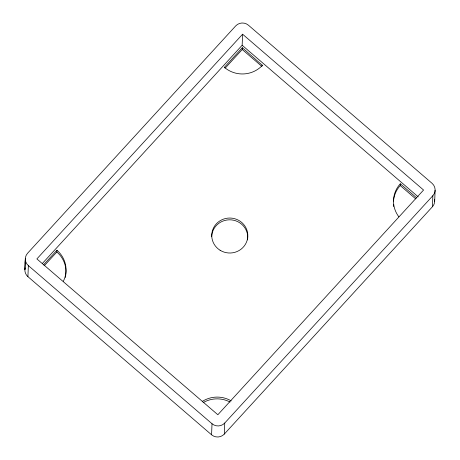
<?xml version="1.0" encoding="UTF-8"?>
<svg xmlns="http://www.w3.org/2000/svg" width="460" height="460" viewBox="0 0 460 460"><rect width="100%" height="100%" fill="white"/><g stroke="black" fill="none" stroke-linecap="round" stroke-linejoin="round"><path stroke-width="0.69" d="M25.185 263.292L25.329 259.566L24.88 269.715L25.323 258.664M434.677 201.336L435.12 190.285M27.91 276.644L28.353 265.592A9.022 8.746 2.3 0 1 27.583 253.242L235.692 25.921A9.022 8.746 2.3 0 1 248.429 25.202L432.089 183.356A9.022 8.746 2.3 0 1 432.86 195.701L432.417 206.758L224.308 434.079A9.022 8.746 2.3 0 1 211.571 434.798L27.91 276.644A9.022 8.746 2.3 0 1 25.145 267.95M65.308 277.438A27.059 26.231 2.3 0 0 56.85 251.999L56.925 250.228L43.47 264.925M224.348 67.879L224.371 67.327L242.311 47.731L262.556 65.504M211.571 434.798L212.02 423.74L28.353 265.592M224.308 434.079L224.75 423.022L432.86 195.701M42.257 263.609L242.155 45.258L242.598 34.207L423.562 190.032L217.844 414.742L36.88 258.917L242.598 34.207M225.423 67.873L242.242 49.496L242.311 47.731M393.507 201.135A27.059 26.231 2.3 0 1 400.246 185.552L400.315 183.787L416.777 197.961M44.517 265.472L56.85 251.999M242.155 45.258L418.226 196.874M242.242 49.496L261.964 66.481M400.246 185.552L415.702 198.864M434.568 199.536A9.022 8.746 2.3 0 1 432.417 206.758M211.686 236.503A18.038 17.491 2.3 0 1 231.409 219.886A18.038 17.491 2.3 0 1 247.555 239.878M398.854 216.827A27.059 26.231 2.3 0 1 400.315 183.787M393.702 206.546A27.059 26.231 2.3 0 1 393.49 204.522M202.705 401.166A27.059 26.231 2.3 0 1 231.202 400.884M203.199 402.592A27.059 26.231 2.3 0 1 230.006 402.028M262.568 65.17A27.059 26.231 2.3 0 1 224.371 67.327M56.925 250.228A27.059 26.231 2.3 0 1 63.394 281.204M224.75 423.022A9.022 8.746 2.3 0 1 212.02 423.74M220.098 250.263A18.038 17.491 2.3 0 0 247.802 236.319A18.038 17.491 2.3 0 0 221.438 220.001A18.038 17.491 2.3 0 0 220.098 250.263"/></g></svg>
